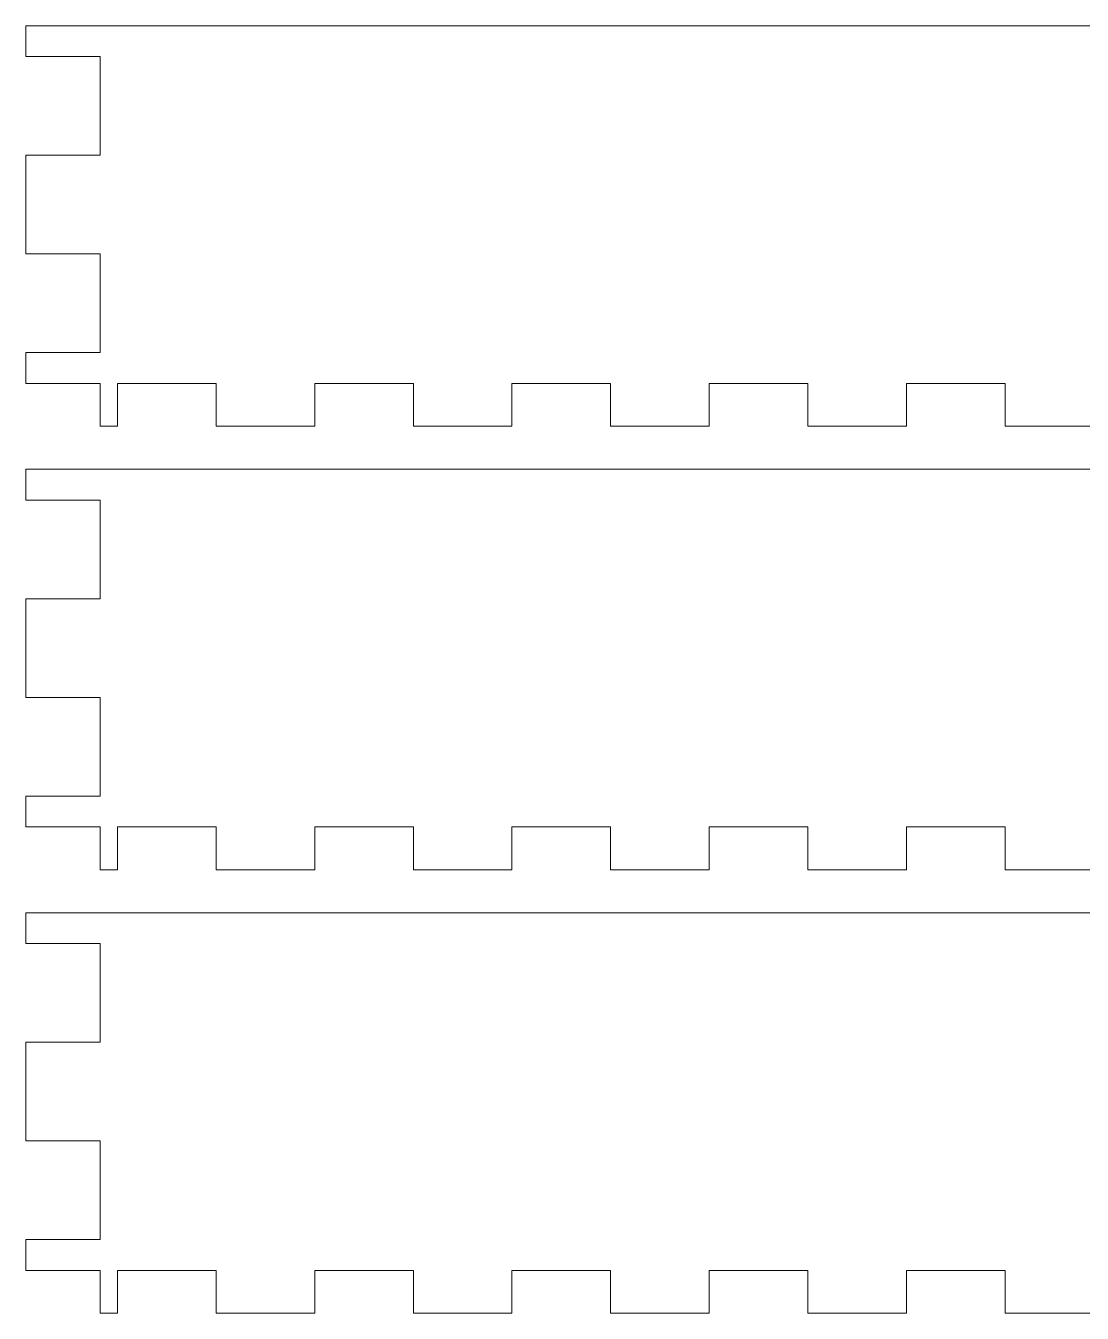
# Model space of a CAD drawing. Extents: x 3 to 808, y 3 to 580.
# Drawn here: x 512 to 585.9, y 3 to 93 of the extents above; entities that cross this region are included whole.
import ezdxf

# ---------------------------------------------------------------- set-up
doc = ezdxf.new("R2010")
doc.units = 0
doc.layers.get('0').update_dxf_attribs({"lineweight": 0})

msp = doc.modelspace()

# ---------------------------------------------------------------- linework, layer by layer
for p, q in [((517.196, 93), (512, 93)), ((512, 93), (512, 90.846)), ((802.407, 93), (517.196, 93)), ((512, 90.846), (517.196, 90.846)), ((517.196, 90.846), (517.196, 83.949)), ((517.196, 83.949), (512, 83.949)), ((512, 83.949), (512, 77.052)), ((512, 77.052), (517.196, 77.052)), ((517.196, 77.052), (517.196, 70.154)), ((517.196, 70.154), (512, 70.154)), ((512, 70.154), (512, 68)), ((512, 68), (517.196, 68)), ((517.196, 68), (517.196, 65)), ((518.411, 65), (518.411, 68)), ((518.411, 68), (525.309, 68)), ((525.309, 68), (525.309, 65)), ((532.205, 65), (532.205, 68)), ((532.205, 68), (539.103, 68)), ((539.103, 68), (539.103, 65)), ((546, 65), (546, 68)), ((546, 68), (552.896, 68)), ((552.896, 68), (552.896, 65)), ((559.794, 65), (559.794, 68)), ((559.794, 68), (566.691, 68)), ((566.691, 68), (566.691, 65)), ((573.588, 65), (573.588, 68)), ((573.588, 68), (580.485, 68)), ((580.485, 68), (580.485, 65)), ((517.196, 65), (518.411, 65)), ((525.309, 65), (532.205, 65)), ((539.103, 65), (546, 65)), ((552.896, 65), (559.794, 65)), ((566.691, 65), (573.588, 65)), ((580.485, 65), (587.383, 65)), ((517.196, 62), (512, 62)), ((512, 62), (512, 59.846)), ((802.407, 62), (517.196, 62)), ((512, 59.846), (517.196, 59.846)), ((517.196, 59.846), (517.196, 52.949)), ((517.196, 52.949), (512, 52.949)), ((512, 52.949), (512, 46.052)), ((512, 46.052), (517.196, 46.052)), ((517.196, 46.052), (517.196, 39.154)), ((517.196, 39.154), (512, 39.154)), ((512, 39.154), (512, 37)), ((512, 37), (517.196, 37)), ((517.196, 37), (517.196, 34)), ((518.411, 34), (518.411, 37)), ((518.411, 37), (525.309, 37)), ((525.309, 37), (525.309, 34)), ((532.205, 34), (532.205, 37)), ((532.205, 37), (539.103, 37)), ((539.103, 37), (539.103, 34)), ((546, 34), (546, 37)), ((546, 37), (552.896, 37)), ((552.896, 37), (552.896, 34)), ((559.794, 34), (559.794, 37)), ((559.794, 37), (566.691, 37)), ((566.691, 37), (566.691, 34)), ((573.588, 34), (573.588, 37)), ((573.588, 37), (580.485, 37)), ((580.485, 37), (580.485, 34)), ((517.196, 34), (518.411, 34)), ((525.309, 34), (532.205, 34)), ((539.103, 34), (546, 34)), ((552.896, 34), (559.794, 34)), ((566.691, 34), (573.588, 34)), ((580.485, 34), (587.383, 34)), ((517.196, 31), (512, 31)), ((512, 31), (512, 28.846)), ((802.407, 31), (517.196, 31)), ((512, 28.846), (517.196, 28.846)), ((517.196, 28.846), (517.196, 21.949)), ((517.196, 21.949), (512, 21.949)), ((512, 21.949), (512, 15.052)), ((512, 15.052), (517.196, 15.052)), ((517.196, 15.052), (517.196, 8.154)), ((517.196, 8.154), (512, 8.154)), ((512, 8.154), (512, 6)), ((512, 6), (517.196, 6)), ((517.196, 6), (517.196, 3)), ((518.411, 3), (518.411, 6)), ((518.411, 6), (525.309, 6)), ((525.309, 6), (525.309, 3)), ((532.205, 3), (532.205, 6)), ((532.205, 6), (539.103, 6)), ((539.103, 6), (539.103, 3)), ((546, 3), (546, 6)), ((546, 6), (552.896, 6)), ((552.896, 6), (552.896, 3)), ((559.794, 3), (559.794, 6)), ((559.794, 6), (566.691, 6)), ((566.691, 6), (566.691, 3)), ((573.588, 3), (573.588, 6)), ((573.588, 6), (580.485, 6)), ((580.485, 6), (580.485, 3)), ((517.196, 3), (518.411, 3)), ((525.309, 3), (532.205, 3)), ((539.103, 3), (546, 3)), ((552.896, 3), (559.794, 3)), ((566.691, 3), (573.588, 3)), ((580.485, 3), (587.383, 3))]:
    msp.add_line(p, q)

doc.saveas('drawing.dxf')
